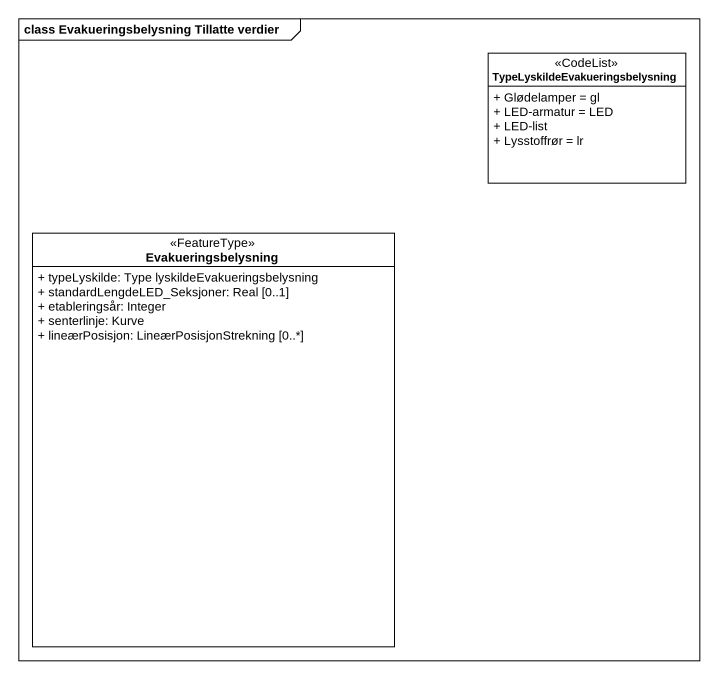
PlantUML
@startuml
mainframe class Evakueringsbelysning Tillatte verdier
hide circle
hide empty members
skinparam classAttributeIconSize 0
class "TypeLyskildeEvakueringsbelysning" as TypeLyskildeEvakueringsbelys <<CodeList>> {
  + Glødelamper = gl
  + LED-armatur = LED
  + LED-list
  + Lysstoffrør = lr
}
class Evakueringsbelysning <<FeatureType>> {
  + typeLyskilde: Type lyskildeEvakueringsbelysning
  + standardLengdeLED_Seksjoner: Real [0..1]
  + etableringsår: Integer
  + senterlinje: Kurve
  + lineærPosisjon: LineærPosisjonStrekning [0..*]
}
@enduml
